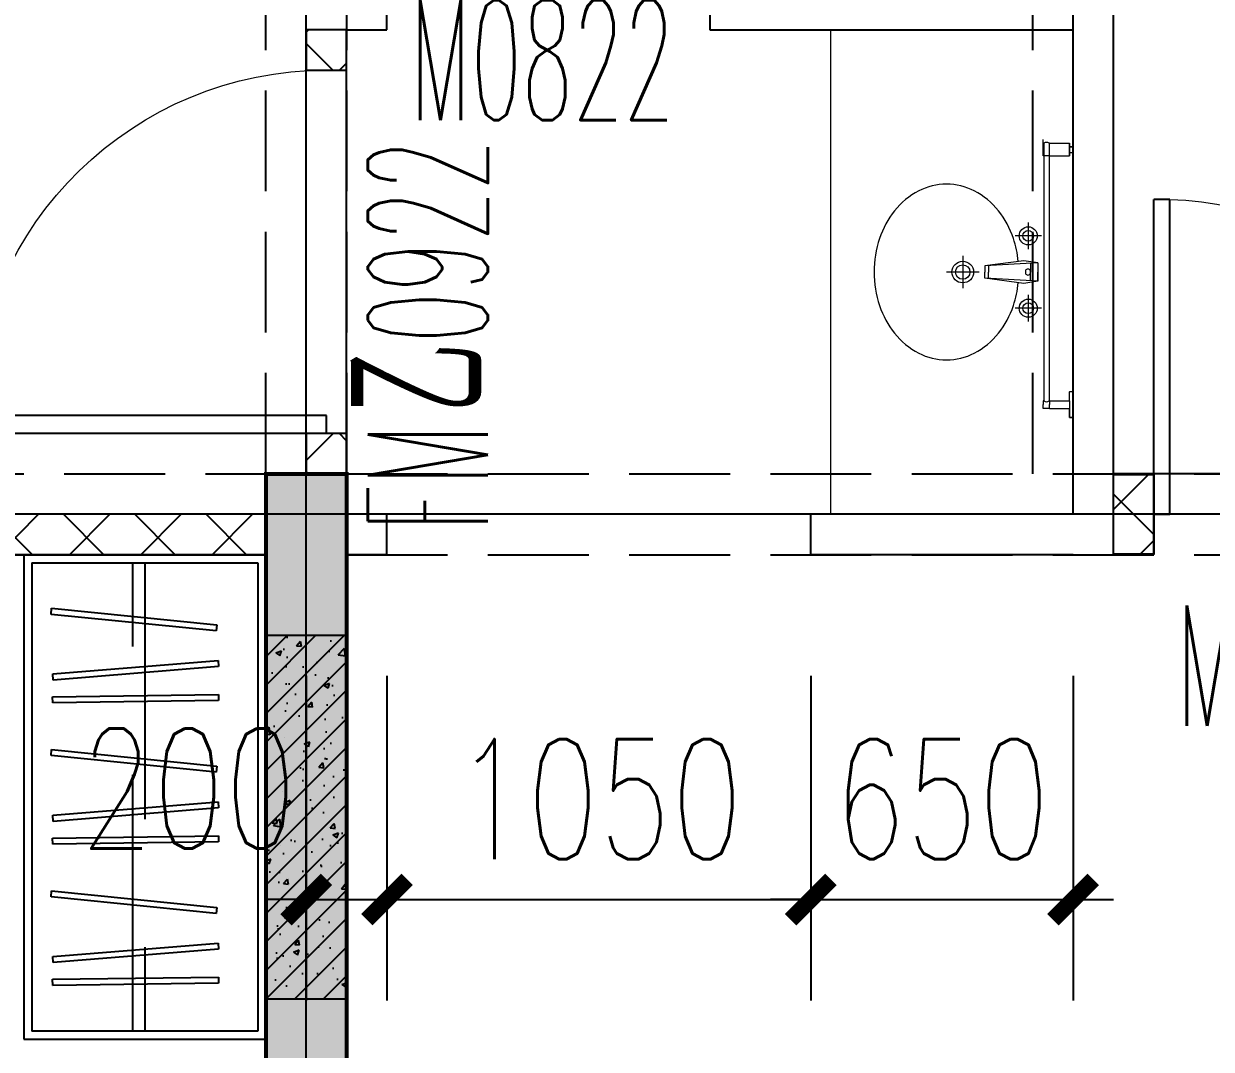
# Model space of a CAD drawing. Header units: millimetres. Extents: x 815519 to 890079, y 147095 to 251022.
# Drawn here: x 822919 to 825862, y 163170 to 165710 of the extents above; entities that cross this region are included whole.
import ezdxf

# ---------------------------------------------------------------- set-up
doc = ezdxf.new("R2010")
doc.units = ezdxf.units.MM
doc.header["$LTSCALE"] = 1000
for name, pattern in [('DASH', [0.35, 0.25, -0.1]), ('DOTE', [61.468, 50.8, -5.08, 0.508, -5.08]), ('HIDDEN', [9.525, 6.35, -3.175])]:
    doc.linetypes.add(name, pattern=pattern)
doc.layers.get('Defpoints').update_dxf_attribs({"color": 1})
for name, color, linetype in [('DOOR_FIRE', 4, 'Continuous'), ('DOOR_FIRE_TEXT', 7, 'Continuous'), ('PUB_DIM', 3, 'Continuous'), ('PUB_HATCH', 8, 'Continuous'), ('WALL', 2, 'Continuous'), ('WINDOW', 4, 'Continuous'), ('WINDOW_TEXT', 7, 'Continuous'), ('家具', 47, 'Continuous'), ('屋面索引', 6, 'Continuous'), ('总内隔墙', 30, 'Continuous'), ('梁虚线', 134, 'DASH'), ('看线', 163, 'Continuous'), ('砼墙', 3, 'Continuous')]:
    doc.layers.add(name, color=color, linetype=linetype)
doc.layers.add('DOTE', color=1, linetype='DOTE', plot=False)
doc.layers.add('厨卫', color=154, linetype='Continuous', lineweight=0)
doc.styles.add('_TCH_DIM_T3', font='SIMPLEX.shx', dxfattribs={"width": 0.7, "bigfont": 'GBCBIG.shx'})
doc.styles.add('_TCH_WINDOW', font='SIMPLEX', dxfattribs={"height": 3.5, "bigfont": 'GBCBIG'})
doc.dimstyles.new('_TCH_ARCH&&100', dxfattribs={"dimtxt": 297.5, "dimasz": 100, "dimexe": 250, "dimexo": 300, "dimgap": 100, "dimtad": 1, "dimdec": 0, "dimzin": 0, "dimdsep": 46, "dimtxsty": '_TCH_DIM_T3', "dimblk": 'ARCHTICK', "dimcen": 0.09, "dimclrt": 7, "dimazin": 2, "dimtfac": 1, "dimtdec": 0, "dimtix": 1, "dimtmove": 2, "dimatfit": 3, "dimfxl": 1, "dimtolj": 1, "dimtzin": 0, "dimarcsym": 0})

# ---------------------------------------------------------------- blocks, each defined once
blk = doc.blocks.new('10#标准层轴网')
at = {"layer": 'DOTE'}
for p, q in [((-366333.1, 342150), (-366333.1, 365950)), ((-364433.1, 356450), (-364433.1, 365950)), ((-344033.1, 356450), (-370833.1, 356450))]:
    blk.add_line(p, q, dxfattribs=at)
blk = doc.blocks.new('$DorLib2D$00000001')
for p, q in [((0.45, 0.975), (0.5, 0.975)), ((0.45, 0), (0.45, 0.975)), ((0.5, 0), (0.5, 0.975)), ((0.5, 0), (0.45, 0))]:
    blk.add_line(p, q)
at = {"lineweight": 13}
blk.add_arc((0.475, 0), 0.975, 91.4693, 180, dxfattribs=at)
blk = doc.blocks.new('3D户型-平面')
at = {"layer": 'DOOR_FIRE'}
for p, q in [((127099.5, 432177.7), (127099.5, 433077.7)), ((128249.5, 431977.7), (127199.5, 431977.7))]:
    blk.add_line(p, q, dxfattribs=at)
at = {"layer": 'WALL'}
for p, q in [((126999.5, 433177.7), (126999.5, 435077.7)), ((127199.5, 433177.7), (127199.5, 433277.7)), ((127999.5, 433277.7), (127999.5, 433177.7)), ((128999.5, 433177.7), (128999.5, 433277.7)), ((126999.5, 433177.7), (126999.5, 433077.7)), ((127099.5, 433077.7), (127099.5, 433177.7)), ((127099.5, 433177.7), (127199.5, 433177.7)), ((127999.5, 433177.7), (128899.5, 433177.7)), ((128899.5, 431977.7), (128899.5, 433177.7)), ((128999.5, 432077.7), (128999.5, 433177.7)), ((128999.5, 433177.7), (128999.5, 433177.7)), ((126999.5, 433077.7), (127099.5, 433077.7)), ((127099.5, 432177.7), (126999.5, 432177.7)), ((126999.5, 432177.7), (126999.5, 432077.7)), ((127099.5, 432077.7), (127099.5, 432177.7)), ((126899.5, 431977.7), (126899.5, 432077.7)), ((126899.5, 432077.7), (126999.5, 432077.7)), ((127099.5, 431977.7), (127099.5, 432077.7)), ((129099.5, 432077.7), (128999.5, 432077.7)), ((129099.5, 431877.7), (129099.5, 432077.7)), ((126899.5, 431977.7), (124299.5, 431977.7)), ((127199.5, 431977.7), (127099.5, 431977.7)), ((127199.5, 431877.7), (127199.5, 431977.7)), ((128899.5, 431977.7), (128249.5, 431977.7)), ((128249.5, 431877.7), (128249.5, 431977.7)), ((126899.5, 431877.7), (124199.5, 431877.7)), ((126899.5, 431877.7), (126899.5, 430377.7)), ((127199.5, 431877.7), (127099.5, 431877.7)), ((127099.5, 430377.7), (127099.5, 431877.7)), ((128899.5, 431877.7), (128249.5, 431877.7)), ((128899.5, 431877.7), (129099.5, 431877.7))]:
    blk.add_line(p, q, dxfattribs=at)
at = {"layer": 'WINDOW'}
blk.add_line((129899.5, 432077.7), (129099.5, 432077.7), dxfattribs=at)
at = {"layer": 'DOOR_FIRE', "xscale": -900, "yscale": 900, "zscale": 100, "rotation": 90}
blk.add_blockref('$DorLib2D$00000001', (127049.5, 432627.7), dxfattribs=at)
at = {"layer": 'WINDOW'}
ref = blk.add_blockref('$DorLib2D$00000001', (127599.5, 433227.7), dxfattribs=dict(at, xscale=800, yscale=-800, zscale=800, rotation=180.000000000007))
ref.add_attrib('A', 'M0822', (127256.5, 432954), dxfattribs={"layer": 'WINDOW_TEXT', "height": 297.5, "style": '_TCH_WINDOW', "width": 0.494118})
ref = blk.add_blockref('$DorLib2D$00000001', (129499.5, 431977.7), dxfattribs=dict(at, xscale=800, yscale=-800, zscale=800, rotation=180))
ref.add_attrib('A', 'M0822', (129156.5, 431454), dxfattribs={"layer": 'WINDOW_TEXT', "height": 297.5, "style": '_TCH_WINDOW', "width": 0.494118})
at = {"layer": 'DOOR_FIRE_TEXT', "style": '_TCH_WINDOW'}
for s, height, width, p in [('0922', 297.5, 0.494118, (127449.5, 432401.7)), ('乙', 337.6, 0.7, (127449.5, 432229.7)), ('FM', 297.5, 0.494118, (127449.5, 431935.7))]:
    blk.add_text(s, height=height, rotation=90, dxfattribs=dict(at, width=width)).set_placement(p)
blk = doc.blocks.new('10#-剪力墙-初')
at = {"layer": 'PUB_HATCH'}
blk.add_hatch(color=256, dxfattribs=at).paths.add_polyline_path([(653012.9, -139300.9), (653012.9, -141000.9), (653212.9, -141000.9), (653212.9, -139300.9)])
at = {"layer": '砼墙', "color": 5, "ltscale": 1, "const_width": 10}
blk.add_lwpolyline([(653012.9, -139300.9), (653012.9, -141000.9), (653212.9, -141000.9), (653212.9, -139300.9)], close=True, dxfattribs=at)
blk = doc.blocks.new('tt4')
at = {"layer": '厨卫'}
for p, q in [((-29340.4, -1289856.7), (-29340.4, -1289847.3)), ((-29340.4, -1289887.9), (-29340.4, -1289847.3)), ((-29338.9, -1289856.7), (-29340.4, -1289856.7)), ((-29338.9, -1289856.7), (-29340.4, -1289856.7)), ((-29338.9, -1289856.7), (-29338.9, -1290494.4)), ((-29325.9, -1289856.7), (-29325.9, -1290494.4)), ((-29324.4, -1289856.7), (-29325.9, -1289856.7)), ((-29324.4, -1289856.7), (-29325.9, -1289856.7)), ((-29324.4, -1289856.7), (-29275.4, -1289856.7)), ((-29275.4, -1289856.7), (-29275.4, -1289879)), ((-29275.4, -1289887.9), (-29275.4, -1289856.7)), ((-29275.4, -1289865.5), (-29275.4, -1289887.7)), ((-29275.4, -1289887.9), (-29275.4, -1289865.5)), ((-29266.4, -1289865.5), (-29275.4, -1289865.5)), ((-29275.4, -1289865.5), (-29266.4, -1289865.5)), ((-29324.4, -1289887.9), (-29340.4, -1289887.9)), ((-29324.4, -1289887.9), (-29275.4, -1289887.9)), ((-29274.9, -1289879.5), (-29266.4, -1289879.5)), ((-29377.5, -1290053.2), (-29377.5, -1290118.7)), ((-29377.5, -1290053.2), (-29377.5, -1290118.7)), ((-29344.8, -1290085.9), (-29410.2, -1290085.9)), ((-29344.8, -1290085.9), (-29410.2, -1290085.9)), ((-29539.7, -1290135.2), (-29539.7, -1290215.9)), ((-29539.7, -1290135.2), (-29539.7, -1290215.9)), ((-29388.7, -1290147.4), (-29485.2, -1290160.6)), ((-29388.7, -1290147.4), (-29485.2, -1290160.6)), ((-29353.9, -1290153.1), (-29485.2, -1290160.6)), ((-29353.9, -1290153.1), (-29485.2, -1290160.6)), ((-29485.2, -1290160.6), (-29485.2, -1290175.5)), ((-29485.2, -1290160.6), (-29485.2, -1290175.5)), ((-29476.2, -1290160.2), (-29476.2, -1290175.5)), ((-29476.2, -1290160.2), (-29476.2, -1290175.5)), ((-29353.9, -1290153.1), (-29388.7, -1290147.4)), ((-29353.9, -1290153.1), (-29388.7, -1290147.4)), ((-29371.5, -1290154.1), (-29371.5, -1290175.5)), ((-29371.5, -1290154.1), (-29371.5, -1290175.5)), ((-29353.9, -1290153.1), (-29353.9, -1290197.9)), ((-29353.9, -1290153.1), (-29353.9, -1290175.5)), ((-29499.3, -1290175.5), (-29580.1, -1290175.5)), ((-29499.3, -1290175.5), (-29580.1, -1290175.5)), ((-29485.2, -1290190.5), (-29485.2, -1290175.5)), ((-29485.2, -1290190.5), (-29485.2, -1290175.5)), ((-29388.7, -1290203.7), (-29485.2, -1290190.5)), ((-29353.9, -1290197.9), (-29485.2, -1290190.5)), ((-29388.7, -1290203.7), (-29485.2, -1290190.5)), ((-29353.9, -1290197.9), (-29485.2, -1290190.5)), ((-29476.2, -1290190.9), (-29476.2, -1290175.5)), ((-29476.2, -1290190.9), (-29476.2, -1290175.5)), ((-29353.9, -1290197.9), (-29388.7, -1290203.7)), ((-29353.9, -1290197.9), (-29388.7, -1290203.7)), ((-29371.5, -1290196.9), (-29371.5, -1290175.5)), ((-29371.5, -1290196.9), (-29371.5, -1290175.5)), ((-29353.9, -1290197.9), (-29353.9, -1290175.5)), ((-29377.5, -1290232.4), (-29377.5, -1290297.9)), ((-29377.5, -1290232.4), (-29377.5, -1290297.9)), ((-29344.8, -1290265.1), (-29410.2, -1290265.1)), ((-29344.8, -1290265.1), (-29410.2, -1290265.1)), ((-29340.4, -1290494.4), (-29340.4, -1290503.8)), ((-29338.9, -1290494.4), (-29340.4, -1290494.4)), ((-29324.4, -1290494.4), (-29325.9, -1290494.4)), ((-29324.4, -1290494.4), (-29324.4, -1290503.8)), ((-29324.4, -1290494.4), (-29275.4, -1290494.4)), ((-29275.4, -1290494.4), (-29275.4, -1290472)), ((-29275.4, -1290494.4), (-29275.4, -1290513.2)), ((-29274.9, -1290471.5), (-29266.4, -1290471.5)), ((-29268.3, -1290471.5), (-29266.4, -1290471.5)), ((-29266.4, -1290471.5), (-29266.4, -1290480)), ((-29266.4, -1290471.5), (-29266.4, -1290503.8)), ((-29340.4, -1290513.2), (-29340.4, -1290503.8)), ((-29324.4, -1290513.2), (-29340.4, -1290513.2)), ((-29324.4, -1290513.2), (-29324.4, -1290503.8)), ((-29324.4, -1290513.2), (-29275.4, -1290513.2)), ((-29275.4, -1290513.4), (-29275.4, -1290535.5)), ((-29275.4, -1290535.5), (-29275.4, -1290513.4)), ((-29266.4, -1290507.8), (-29266.4, -1290503.8)), ((-29266.4, -1290503.8), (-29266.4, -1290503.8)), ((-29266.4, -1290514.8), (-29266.4, -1290507.8)), ((-29266.4, -1290507.8), (-29266.4, -1290514.8)), ((-29266.4, -1290527.4), (-29266.4, -1290514.8)), ((-29274.9, -1290536), (-29266.4, -1290536)), ((-29266.4, -1290536), (-29274.9, -1290536)), ((-29266.4, -1290536), (-29266.4, -1290527.4)), ((-29266.4, -1290527.4), (-29266.4, -1290536)), ((-29266.4, -1290527.4), (-29266.4, -1290536))]:
    blk.add_line(p, q, dxfattribs=at)
for centre, radius in [((-29377.5, -1290085.9), 22.4), ((-29377.5, -1290085.9), 22.4), ((-29377.5, -1290085.9), 13.4), ((-29377.5, -1290085.9), 13.4), ((-29539.7, -1290175.5), 26.9), ((-29539.7, -1290175.5), 26.9), ((-29539.7, -1290175.5), 17.9), ((-29539.7, -1290175.5), 17.9), ((-29377.5, -1290265.1), 22.4), ((-29377.5, -1290265.1), 22.4), ((-29377.5, -1290265.1), 13.4), ((-29377.5, -1290265.1), 13.4)]:
    blk.add_circle(centre, radius, dxfattribs=at)
for centre, radius, start, end in [((-29332.4, -1289864.8), 10.4, 51.3282, 128.6718), ((-29274.9, -1289879), 0.5, 180, 270), ((-29580, -1290107.5), 149.5, 90, 117.4096), ((-29580, -1290107.5), 149.5, 90, 117.4096), ((-29580, -1290107.5), 149.5, 62.5904, 90), ((-29580, -1290107.5), 149.5, 62.5904, 90), ((-29563, -1290140.3), 186.5, 117.4096, 141.3831), ((-29563, -1290140.3), 186.5, 117.4096, 141.3831), ((-29597, -1290140.3), 186.5, 38.6169, 62.5904), ((-29597, -1290140.3), 186.5, 38.6169, 62.5904), ((-29536.3, -1290161.6), 220.7, 141.3831, 161.6926), ((-29536.3, -1290161.6), 220.7, 141.3831, 161.6926), ((-29623.7, -1290161.6), 220.7, 18.3074, 38.6169), ((-29623.7, -1290161.6), 220.7, 18.3074, 38.6169), ((-29494.3, -1290175.5), 264.9, 161.6926, 180), ((-29494.3, -1290175.5), 264.9, 161.6926, 180), ((-29665.7, -1290175.5), 264.9, 5.7073, 18.3074), ((-29665.7, -1290175.5), 264.9, 5.7073, 18.3074), ((-29378.2, -1290174.5), 6.44, 350.5252, 189.4748), ((-29378.2, -1290174.5), 6.44, 350.5252, 189.4748), ((-29494.3, -1290175.5), 264.9, 180, 198.3074), ((-29494.3, -1290175.5), 264.9, 180, 198.3074), ((-29665.7, -1290175.5), 264.9, 341.6926, 354.2927), ((-29665.7, -1290175.5), 264.9, 341.6926, 354.2927), ((-29378.2, -1290176.6), 6.44, 170.5252, 9.4748), ((-29378.2, -1290176.6), 6.44, 170.5252, 9.4748), ((-29536.3, -1290189.4), 220.7, 198.3074, 218.6169), ((-29536.3, -1290189.4), 220.7, 198.3074, 218.6169), ((-29623.7, -1290189.4), 220.7, 321.3831, 341.6926), ((-29623.7, -1290189.4), 220.7, 321.3831, 341.6926), ((-29563, -1290210.8), 186.5, 218.6169, 242.5904), ((-29563, -1290210.8), 186.5, 218.6169, 242.5904), ((-29597, -1290210.8), 186.5, 297.4096, 321.3831), ((-29597, -1290210.8), 186.5, 297.4096, 321.3831), ((-29580, -1290243.6), 149.5, 242.5904, 270), ((-29580, -1290243.6), 149.5, 242.5904, 270), ((-29580, -1290243.6), 149.5, 270, 297.4096), ((-29580, -1290243.6), 149.5, 270, 297.4096), ((-29332.4, -1290486.3), 10.4, 231.3282, 308.6718), ((-29274.9, -1290472), 0.5, 90, 180), ((-29274.9, -1290535.5), 0.5, 180, 270)]:
    blk.add_arc(centre, radius, start, end, dxfattribs=at)
blk = doc.blocks.new('3D-左户厨卫')
at = {"layer": '厨卫'}
blk.add_lwpolyline([(-521297.5, 441750), (-521297.5, 440550), (-521897.5, 440550), (-521897.5, 441750)], close=True, dxfattribs=at)
at = {"layer": '厨卫', "extrusion": (0, 0, -1), "xscale": -1, "zscale": -1}
blk.add_blockref('tt4', (492031.1, 1731325.6), dxfattribs=at)
blk = doc.blocks.new('10#楼-装配式-标准层')
at = {"layer": 'PUB_HATCH'}
h = blk.add_hatch(dxfattribs=at)
h.set_pattern_fill('钢筋混凝土', color=256, scale=20, style=0)
h.set_pattern_definition([(45, (0, 0), (-35.355339, 35.355339), []), (50, (0, 0), (143.452037, -12.550427), [15, -165]), (355, (0, 0), (-27.750267, 150.438427), [12, -132]), (100.4514, (11.95, -1.05), (115.701876, 137.88791), [12.748038, -140.228422]), (46.1842, (0, 40), (213.44821, -33.103803), [22.5, -247.5]), (96.6356, (17.79, 37.24), (186.93254, 194.823574), [19.12206, -210.3426]), (351.1842, (0, 40), (186.93239, 194.82372), [18, -198]), (21, (20, 30), (119.38141, -80.523778), [15, -165]), (326, (20, 30), (48.663066, 145.03001), [12, -132]), (71.4514, (29.95, 23.29), (168.044526, 64.5061), [12.748038, -140.228422]), (37.5, (0, 0), (2.431971, 66.5787708), [0, -130.4, 0, -134, 0, -132.5]), (7.5, (0, 0), (52.6139075, 78.882342), [0, -76.4, 0, -127.4, 0, -50.5]), (327.5, (-44.6, 0), (106.764487, -4.5109743), [0, -50, 0, -156, 0, -207]), (317.5, (-64.6, 0), (116.637234, 20.020996), [0, -65, 0, -103.6, 0, -147])])
h.paths.add_polyline_path([(169513.5, 546099.5), (169513.5, 546999.5), (169313.5, 546999.5), (169313.5, 546099.5)])
at = {"layer": 'WALL'}
for p, q in [((169513.5, 546999.5), (169313.5, 546999.5)), ((169313.5, 546999.5), (169313.5, 546099.5)), ((169513.5, 546099.5), (169513.5, 546999.5)), ((169313.5, 546099.5), (169513.5, 546099.5))]:
    blk.add_line(p, q, dxfattribs=at)
blk = doc.blocks.new('10#-ZPS-填充')
at = {"layer": '总内隔墙', "linetype": 'ByBlock'}
h = blk.add_hatch(dxfattribs=at)
h.set_pattern_fill('ANSI37', color=30, scale=1000)
h.set_pattern_definition([(45, (-1714200.95, 1041073.46), (-88.388348, 88.388348), []), (135, (-1714200.95, 1041073.46), (-88.388348, -88.388348), [])])
h.paths.add_polyline_path([(-213130, 1156175), (-211830, 1156175), (-211830, 1156075), (-213130, 1156075)])
h.paths.add_polyline_path([(-213130, 1155275), (-213030, 1155275), (-213030, 1156074.5), (-213130, 1156074.5)])
h.paths.add_polyline_path([(-214530, 1155275), (-213030, 1155275), (-213030, 1155175), (-214530, 1155175)])
h.paths.add_polyline_path([(-213430, 1153775), (-214530, 1153775), (-214530, 1153875), (-213430, 1153875)])
h.paths.add_polyline_path([(-214530, 1159374.5), (-214630, 1159374.5), (-214630, 1156775), (-214530, 1156775)])
h.paths.add_polyline_path([(-216730, 1153975), (-216930, 1153975), (-216930, 1154625), (-216730, 1154625)])
h.paths.add_polyline_path([(-216730, 1149875), (-216930, 1149875), (-216930, 1153775), (-216730, 1153775)])
h.paths.add_polyline_path([(-216730, 1153773.9), (-217379.9, 1153774.9), (-217379.9, 1153975), (-216730, 1153975)])
h.paths.add_polyline_path([(-222830, 1148775), (-223030, 1148775), (-223030, 1145275), (-222830, 1145275)])
h.paths.add_polyline_path([(-224080.2, 1149975), (-224280.2, 1149975), (-224280.2, 1148675), (-224080.2, 1148675)])
h.paths.add_polyline_path([(-224280.2, 1149375), (-226030, 1149375), (-226030, 1149275), (-224280.2, 1149275)])
h.paths.add_polyline_path([(-226230, 1150625), (-226030, 1150625), (-226030, 1148775), (-226230, 1148775)])
h.paths.add_polyline_path([(-227979.8, 1149375), (-226230, 1149375), (-226230, 1149275), (-227979.8, 1149275)])
h.paths.add_polyline_path([(-227979.8, 1148675), (-228180, 1148675), (-228180, 1149975), (-227979.8, 1149975)])
h.paths.add_polyline_path([(-229230, 1145275), (-229430, 1145275), (-229430, 1148775), (-229230, 1148775)])
h.paths.add_polyline_path([(-235530, 1153775), (-235330, 1153775), (-235330, 1149875), (-235530, 1149875)])
h.paths.add_polyline_path([(-235530, 1153975), (-234880, 1153975), (-234880, 1153775), (-235530, 1153775)])
h.paths.add_polyline_path([(-235530, 1153975), (-235330, 1153975), (-235330, 1154925), (-235530, 1154925)])
h.paths.add_polyline_path([(-239030, 1153675), (-239230, 1153675), (-239230, 1153575), (-239030, 1153575)])
h.paths.add_polyline_path([(-241830, 1156075), (-239230, 1156075), (-239230, 1156175), (-241830, 1156175)])
h.paths.add_polyline_path([(-214530, 1154175), (-214630, 1154175), (-214630, 1153775), (-214530, 1153775)])
h.paths.add_polyline_path([(-214730, 1156775), (-214730, 1156675), (-214530, 1156675), (-214530, 1156775)])
h.paths.add_polyline_path([(-215630, 1156675), (-215630, 1156775), (-216730, 1156775), (-216730, 1156675)])
h.paths.add_polyline_path([(-214630, 1156275), (-214530, 1156275), (-214530, 1156675), (-214630, 1156675)])
h.paths.add_polyline_path([(-214530, 1155375), (-214630, 1155375), (-214630, 1155075), (-214530, 1155075)])
h.paths.add_polyline_path([(-223130, 1149975), (-223130, 1149875), (-223030, 1149875), (-223030, 1149975)])
h.paths.add_polyline_path([(-224030, 1149875), (-224030, 1149975), (-224080.2, 1149975), (-224080.2, 1149875)])
h.paths.add_polyline_path([(-221830, 1148775), (-221830, 1148675), (-220430, 1148675), (-220430, 1148775)])
h.paths.add_polyline_path([(-222730, 1148675), (-222730, 1148775), (-222830, 1148775), (-222830, 1148675)])
h.paths.add_polyline_path([(-224030, 1148675), (-224030, 1148775), (-224080.2, 1148775), (-224080.2, 1148675)])
h.paths.add_polyline_path([(-223130, 1148775), (-223130, 1148675), (-223030, 1148675), (-223030, 1148775)])
h.paths.add_polyline_path([(-229130, 1149875), (-229130, 1149975), (-229230, 1149975), (-229230, 1149875)])
h.paths.add_polyline_path([(-228230, 1149975), (-228230, 1149875), (-228179.8, 1149875), (-228179.8, 1149975)])
h.paths.add_polyline_path([(-228230, 1148775), (-228230, 1148675), (-228179.8, 1148675), (-228179.8, 1148775)])
h.paths.add_polyline_path([(-229130, 1148675), (-229130, 1148775), (-229230, 1148775), (-229230, 1148675)])
h.paths.add_polyline_path([(-229530, 1148775), (-229530, 1148675), (-229430, 1148675), (-229430, 1148775)])
h.paths.add_polyline_path([(-230430, 1148675), (-230430, 1148775), (-231830, 1148775), (-231830, 1148675)])
h.paths.add_polyline_path([(-233730, 1153075), (-233630, 1153075), (-233630, 1153777.9), (-233730, 1153777.9)])
h.paths.add_polyline_path([(-233630, 1152275), (-233730, 1152275), (-233730, 1151675), (-233630, 1151675)])
h.paths.add_polyline_path([(-237030, 1156076.4), (-237030, 1156273.6), (-237130, 1156273.6), (-237130, 1156076.4)])
h.paths.add_polyline_path([(-236230, 1156273.6), (-236230, 1156076.4), (-235530, 1156076.4), (-235530, 1156273.6)])
h.paths.add_polyline_path([(-239130, 1157275), (-239030, 1157275), (-239030, 1157375), (-239130, 1157375)])
h.paths.add_polyline_path([(-239030, 1156375), (-239130, 1156375), (-239130, 1156275), (-239030, 1156275)])
h.paths.add_polyline_path([(-239030, 1151775), (-239230, 1151775), (-239230, 1150875), (-239030, 1150875)])
h.paths.add_polyline_path([(-239230, 1152675), (-239030, 1152675), (-239030, 1152975), (-239230, 1152975)])
h.paths.add_polyline_path([(-218630, 1153075), (-218530, 1153075), (-218530, 1153775), (-218630, 1153775)])
h.paths.add_polyline_path([(-218630, 1151675), (-218530, 1151675), (-218530, 1152275), (-218630, 1152275)], flags=16)
at = {"layer": '总内隔墙', "color": 30, "linetype": 'ByBlock'}
blk.add_lwpolyline([(-239030, 1157275), (-239030, 1157375), (-239130, 1157375), (-239130, 1157275), (-239030, 1157275)], dxfattribs=at)
for points in [[(-239030, 1156375), (-239130, 1156375), (-239130, 1156275), (-239030, 1156275)], [(-237030, 1156076.4), (-237130, 1156076.4), (-237130, 1156273.6), (-237030, 1156273.6)], [(-241830, 1156075), (-239230, 1156075), (-239230, 1156175), (-241830, 1156175)]]:
    blk.add_lwpolyline(points, close=True, dxfattribs=at)
blk = doc.blocks.new('DAAB')
at = {"layer": '梁虚线', "ltscale": 1}
for p, q in [((216017.7, -669015.6), (216017.7, -666015.6)), ((216217.7, -669015.6), (216217.7, -666015.6)), ((217917.7, -669015.6), (217917.7, -667315.6)), ((218117.7, -669015.6), (218117.7, -667315.6)), ((213417.7, -669015.6), (216017.7, -669015.6)), ((216217.7, -669015.6), (219717.7, -669015.6)), ((213417.7, -669215.6), (216017.7, -669215.6)), ((216217.7, -669215.6), (219717.7, -669215.6))]:
    blk.add_line(p, q, dxfattribs=at)
blk.add_lwpolyline([(216217.7, -669015.6), (216017.7, -669015.6), (216017.7, -670715.6), (216217.7, -670715.6), (216217.7, -669015.6)], dxfattribs=at)
blk = doc.blocks.new('_ArchTick')
at = {"color": 0, "linetype": 'ByBlock', "const_width": 0.4}
blk.add_lwpolyline([(-0.5, -0.5), (0.5, 0.5)], dxfattribs=at)
blk = doc.blocks.new('*D967')
at = {"layer": 'Defpoints', "color": 0, "transparency": 16777216}
for p in [(823619.5, 164395.4), (823819.5, 164395.4), (823819.5, 163541.1)]:
    blk.add_point(p, dxfattribs=at)
at = {"layer": 'PUB_DIM', "color": 0, "lineweight": -2, "transparency": 16777216}
for p, q in [((823619.5, 164095.4), (823619.5, 163291.1)), ((823819.5, 164095.4), (823819.5, 163291.1)), ((823619.5, 163541.1), (823519.5, 163541.1)), ((823619.5, 163541.1), (823819.5, 163541.1)), ((823819.5, 163541.1), (823919.5, 163541.1))]:
    blk.add_line(p, q, dxfattribs=at)
at = {"layer": 'PUB_DIM', "color": 0, "lineweight": -2, "transparency": 16777216, "xscale": 100, "yscale": 100, "zscale": 100}
blk.add_blockref('_ArchTick', (823619.5, 163541.1), dxfattribs=at)
at = {"layer": 'PUB_DIM', "color": 0, "lineweight": -2, "transparency": 16777216, "xscale": 100, "yscale": 100, "zscale": 100, "rotation": 180}
blk.add_blockref('_ArchTick', (823819.5, 163541.1), dxfattribs=at)
at = {"layer": 'PUB_DIM', "color": 7, "transparency": 16777216, "insert": (823327.8, 163816.1), "char_height": 297.5, "attachment_point": 5, "style": '_TCH_DIM_T3'}
blk.add_mtext('\\A1;200', dxfattribs=at)
blk = doc.blocks.new('*D968')
at = {"layer": 'Defpoints', "color": 0, "transparency": 16777216}
for p in [(823819.5, 164395.4), (824869.5, 164395.4), (824869.5, 163541.1)]:
    blk.add_point(p, dxfattribs=at)
at = {"layer": 'PUB_DIM', "color": 0, "lineweight": -2, "transparency": 16777216}
for p, q in [((823819.5, 164095.4), (823819.5, 163291.1)), ((824869.5, 164095.4), (824869.5, 163291.1)), ((823819.5, 163541.1), (824869.5, 163541.1))]:
    blk.add_line(p, q, dxfattribs=at)
at = {"layer": 'PUB_DIM', "color": 0, "lineweight": -2, "transparency": 16777216, "xscale": 100, "yscale": 100, "zscale": 100, "rotation": 180}
blk.add_blockref('_ArchTick', (823819.5, 163541.1), dxfattribs=at)
at = {"layer": 'PUB_DIM', "color": 0, "lineweight": -2, "transparency": 16777216, "xscale": 100, "yscale": 100, "zscale": 100}
blk.add_blockref('_ArchTick', (824869.5, 163541.1), dxfattribs=at)
at = {"layer": 'PUB_DIM', "color": 7, "transparency": 16777216, "insert": (824344.5, 163789.9), "char_height": 297.5, "attachment_point": 5, "style": '_TCH_DIM_T3'}
blk.add_mtext('\\A1;1050', dxfattribs=at)
blk = doc.blocks.new('*D969')
at = {"layer": 'Defpoints', "color": 0, "transparency": 16777216}
for p in [(824869.5, 164395.4), (825519.5, 164395.4), (825519.5, 163541.1)]:
    blk.add_point(p, dxfattribs=at)
at = {"layer": 'PUB_DIM', "color": 0, "lineweight": -2, "transparency": 16777216}
for p, q in [((824869.5, 164095.4), (824869.5, 163291.1)), ((825519.5, 164095.4), (825519.5, 163291.1)), ((824869.5, 163541.1), (824769.5, 163541.1)), ((824869.5, 163541.1), (825519.5, 163541.1)), ((825519.5, 163541.1), (825619.5, 163541.1))]:
    blk.add_line(p, q, dxfattribs=at)
at = {"layer": 'PUB_DIM', "color": 0, "lineweight": -2, "transparency": 16777216, "xscale": 100, "yscale": 100, "zscale": 100}
blk.add_blockref('_ArchTick', (824869.5, 163541.1), dxfattribs=at)
at = {"layer": 'PUB_DIM', "color": 0, "lineweight": -2, "transparency": 16777216, "xscale": 100, "yscale": 100, "zscale": 100, "rotation": 180}
blk.add_blockref('_ArchTick', (825519.5, 163541.1), dxfattribs=at)
at = {"layer": 'PUB_DIM', "color": 7, "transparency": 16777216, "insert": (825194.5, 163789.9), "char_height": 297.5, "attachment_point": 5, "style": '_TCH_DIM_T3'}
blk.add_mtext('\\A1;650', dxfattribs=at)
blk = doc.blocks.new('*U958')
for p, q in [((0, 0), (1200, 0)), ((0, -600), (0, 0)), ((1200, -600), (1200, 0)), ((1180, -20), (20, -20)), ((20, -20), (20, -580)), ((1180, -580), (1180, -20)), ((20, -300), (20, -330)), ((1180, -580), (20, -580)), ((1200, -600), (0, -600))]:
    blk.add_line(p, q)
at = {"color": 251, "linetype": 'HIDDEN', "ltscale": 0.1}
for p, q in [((138.6, -117.1), (133.2, -528.2)), ((153.6, -117.3), (138.6, -117.1)), ((148.2, -528.4), (153.6, -117.3)), ((222.8, -117.1), (189.5, -527.1)), ((237.7, -118.2), (222.8, -117.1)), ((488.6, -117.1), (483.2, -528.2)), ((503.6, -117.3), (488.6, -117.1)), ((498.2, -528.4), (503.6, -117.3)), ((572.8, -117.1), (539.5, -527.1)), ((587.7, -118.2), (572.8, -117.1)), ((838.6, -117.1), (833.2, -528.2)), ((853.6, -117.3), (838.6, -117.1)), ((848.2, -528.4), (853.6, -117.3)), ((922.8, -117.1), (889.5, -527.1)), ((937.7, -118.2), (922.8, -117.1)), ((204.5, -528.1), (237.7, -118.2)), ((325.9, -121.9), (311, -123.4)), ((311, -123.4), (352.2, -532.5)), ((367.1, -531), (325.9, -121.9)), ((554.5, -528.1), (587.7, -118.2)), ((675.9, -121.9), (661, -123.4)), ((661, -123.4), (702.2, -532.5)), ((717.1, -531), (675.9, -121.9)), ((904.5, -528.1), (937.7, -118.2)), ((1025.9, -121.9), (1011, -123.4)), ((1011, -123.4), (1052.2, -532.5)), ((1067.1, -531), (1025.9, -121.9)), ((1180, -300), (20, -300)), ((20, -330), (1180, -330)), ((133.2, -528.2), (148.2, -528.4)), ((189.5, -527.1), (204.5, -528.1)), ((483.2, -528.2), (498.2, -528.4)), ((539.5, -527.1), (554.5, -528.1)), ((833.2, -528.2), (848.2, -528.4)), ((889.5, -527.1), (904.5, -528.1)), ((352.2, -532.5), (367.1, -531)), ((702.2, -532.5), (717.1, -531)), ((1052.2, -532.5), (1067.1, -531))]:
    blk.add_line(p, q, dxfattribs=at)

msp = doc.modelspace()

# ---------------------------------------------------------------- block references
for name, p in [('10#-剪力墙-初', (170506.5, 303896.3)), ('DAAB', (607501.9, 833611)), ('3D-左户厨卫', (1346817, -276054.6))]:
    msp.add_blockref(name, p)
at = {"layer": '家具', "extrusion": (0, 0, -1), "zscale": -1, "rotation": 90}
msp.add_blockref('*U958', (-823519.5, 163195.4), dxfattribs=at)
at = {"layer": '屋面索引'}
msp.add_blockref('10#-ZPS-填充', (1062749.5, -991679.6), dxfattribs=at)
at = {"layer": '总内隔墙', "color": 0}
msp.add_blockref('10#楼-装配式-标准层', (654206, -382804.6), dxfattribs=at)
at = {"layer": '看线'}
for name, p in [('10#标准层轴网', (1189952.5, -191954.6)), ('3D户型-平面', (696620, -267482.3))]:
    msp.add_blockref(name, p, dxfattribs=at)

# ---------------------------------------------------------------- dimensions: what is measured, and where the dimension line sits
at = {"layer": 'PUB_DIM'}
dim = msp.add_linear_dim(base=(823819.5, 163541.1), p1=(823619.5, 164395.4), p2=(823819.5, 164395.4), angle=360, dimstyle='_TCH_ARCH&&100', dxfattribs=at)
dim.commit()
dim.dimension.update_dxf_attribs({"geometry": '*D967', "text_midpoint": (823327.8, 163816.1), "dimtype": 161})
for p1, p2, picture, middle in [((823819.5, 164395.4), (824869.5, 164395.4), '*D968', (824344.5, 163789.9)), ((824869.5, 164395.4), (825519.5, 164395.4), '*D969', (825194.5, 163789.9))]:
    dim = msp.add_aligned_dim(p1=p1, p2=p2, distance=-854.3, dimstyle='_TCH_ARCH&&100', dxfattribs=at)
    dim.commit()
    dim.dimension.update_dxf_attribs({"geometry": picture, "text_midpoint": middle})

doc.saveas('drawing.dxf')
